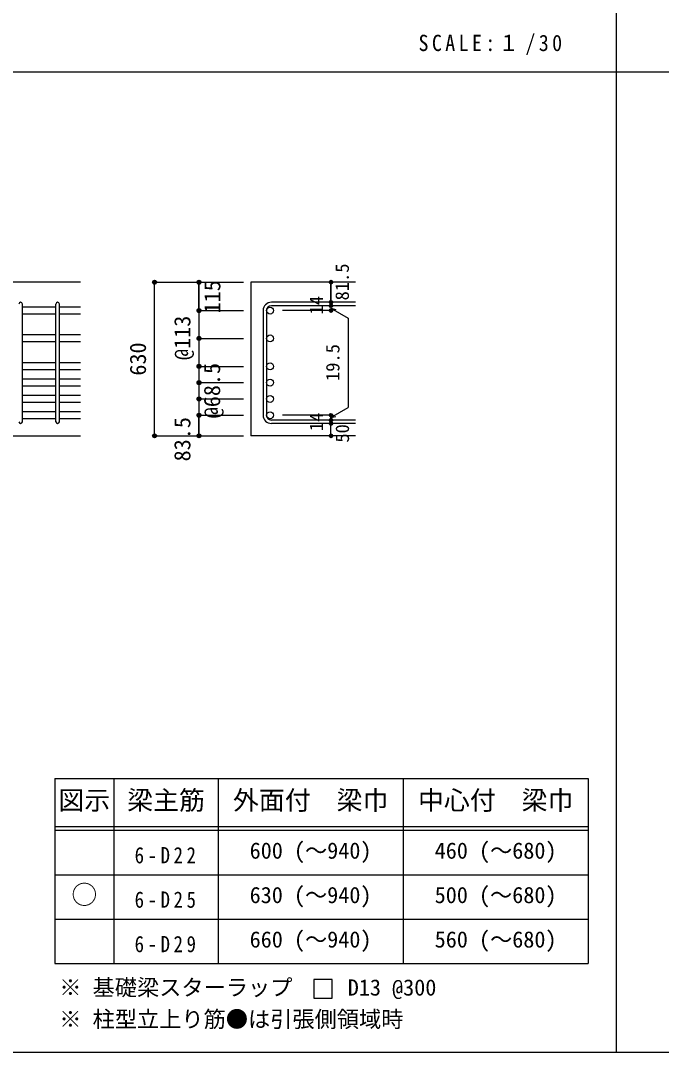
# Model space of a CAD drawing. Units: millimetres at full size, sheet at 1:30, with parts at other scales. Extents: x -5973 to 5954, y -4195 to 4201.
# Drawn here: x -3539 to -942, y -4195 to -15 of the extents above; entities that cross this region are included whole.
import ezdxf
from ezdxf.enums import TextEntityAlignment as Align

# ---------------------------------------------------------------- set-up
doc = ezdxf.new("R2010")
doc.units = ezdxf.units.MM
doc.header["$LTSCALE"] = 30
doc.header["$PDMODE"] = 32
doc.header["$PDSIZE"] = 15
for name, color, linetype in [('0-1', 2, 'Continuous'), ('0-5', 7, 'Continuous'), ('0-6', 7, 'Continuous'), ('0-D', 4, 'Continuous'), ('6-7_文字', 7, 'Continuous'), ('6-E_枠', 7, 'Continuous'), ('F-0_枠', 6, 'Continuous')]:
    doc.layers.add(name, color=color, linetype=linetype)
doc.styles.add('ＭＳ ゴシック', font='')
doc.styles.get('ＭＳ ゴシック').set_extended_font_data('MS Gothic')

msp = doc.modelspace()

# ---------------------------------------------------------------- linework, layer by layer
at = {"layer": '0-1'}
for p, q in [((-3295.8, -1074.89), (-4895.8, -1074.89)), ((-2180.8, -1074.89), (-2605.8, -1074.89)), ((-2605.8, -1074.89), (-2605.8, -1697.39)), ((-3695.8, -1697.39), (-3295.8, -1697.39))]:
    msp.add_line(p, q, dxfattribs=at)
msp.add_lwpolyline([(-2180.8, -1697.39), (-2184, -1697.39), (-2605.8, -1697.39)], dxfattribs=at)
at = {"layer": '0-5'}
for p, q in [((-3395.8, -1175.82), (-3531.8, -1175.82)), ((-3395.8, -1203.82), (-3531.8, -1203.82)), ((-3295.8, -1175.82), (-3381.8, -1175.82)), ((-3295.8, -1203.82), (-3381.8, -1203.82)), ((-3395.8, -1288.86), (-3531.8, -1288.86)), ((-3295.8, -1288.86), (-3381.8, -1288.86)), ((-3395.8, -1316.86), (-3531.8, -1316.86)), ((-3295.8, -1316.86), (-3381.8, -1316.86)), ((-3395.8, -1401.89), (-3531.8, -1401.89)), ((-3295.8, -1401.89), (-3381.8, -1401.89)), ((-3395.8, -1429.89), (-3531.8, -1429.89)), ((-3295.8, -1429.89), (-3381.8, -1429.89)), ((-3395.8, -1467.89), (-3531.8, -1467.89)), ((-3395.8, -1495.89), (-3531.8, -1495.89)), ((-3295.8, -1467.89), (-3381.8, -1467.89)), ((-3295.8, -1495.89), (-3381.8, -1495.89)), ((-3395.8, -1533.89), (-3531.8, -1533.89)), ((-3295.8, -1533.89), (-3381.8, -1533.89)), ((-3395.8, -1561.89), (-3531.8, -1561.89)), ((-3295.8, -1561.89), (-3381.8, -1561.89)), ((-3395.8, -1599.89), (-3531.8, -1599.89)), ((-3395.8, -1627.89), (-3531.8, -1627.89)), ((-3295.8, -1599.89), (-3381.8, -1599.89)), ((-3295.8, -1627.89), (-3381.8, -1627.89))]:
    msp.add_line(p, q, dxfattribs=at)
at = {"layer": '0-5', "color": 3}
for centre in [(-2527.8, -1189.82), (-2527.8, -1302.86), (-2527.8, -1415.89), (-2527.8, -1481.89), (-2527.8, -1547.89), (-2527.8, -1613.89)]:
    msp.add_circle(centre, 14, dxfattribs=at)
at = {"layer": '0-6'}
for p, q in [((-3531.8, -1640.39), (-3531.8, -1163.32)), ((-3395.8, -1640.39), (-3395.8, -1163.32)), ((-3381.8, -1640.39), (-3381.8, -1163.32)), ((-2180.8, -1156.32), (-2522.3, -1156.32)), ((-2180.8, -1170.32), (-2522.3, -1170.32)), ((-2555.8, -1189.82), (-2555.8, -1613.89)), ((-2541.8, -1189.82), (-2541.8, -1613.89)), ((-2180.8, -1633.39), (-2522.3, -1633.39)), ((-2180.8, -1647.39), (-2522.3, -1647.39))]:
    msp.add_line(p, q, dxfattribs=at)
for centre, radius, start, end in [((-3538.8, -1163.32), 7, 0, 180), ((-3388.8, -1163.32), 7, 0, 180), ((-2522.3, -1189.82), 33.5, 90, 180), ((-2522.3, -1189.82), 19.5, 90, 180), ((-2522.3, -1613.89), 33.5, 180, 270), ((-2522.3, -1613.89), 19.5, 180, 270), ((-3538.8, -1640.39), 7, 180, 0), ((-3388.8, -1640.39), 7, 180, 0)]:
    msp.add_arc(centre, radius, start, end, dxfattribs=at)
at = {"layer": '0-D'}
for p, q in [((-2995.8, -1074.89), (-2815.8, -1074.89)), ((-2995.8, -1074.89), (-2815.8, -1074.89)), ((-2995.8, -1697.39), (-2995.8, -1074.89)), ((-2815.8, -1074.89), (-2635.8, -1074.89)), ((-2815.8, -1074.89), (-2635.8, -1074.89)), ((-2815.8, -1074.89), (-2815.8, -1189.82)), ((-2815.8, -1189.82), (-2815.8, -1074.89)), ((-2280.8, -1170.32), (-2280.8, -1156.32)), ((-2280.8, -1170.32), (-2280.8, -1189.82)), ((-2815.8, -1189.82), (-2635.8, -1189.82)), ((-2815.8, -1189.82), (-2815.8, -1294.89)), ((-2815.8, -1189.82), (-2635.8, -1189.82)), ((-2280.8, -1189.82), (-2476.89, -1189.82)), ((-2280.8, -1180.07), (-2261.48, -1185.25)), ((-2280.8, -1180.07), (-2210.74, -1220.52)), ((-2210.74, -1220.52), (-2210.74, -1583.2)), ((-2815.8, -1294.89), (-2815.8, -1613.89)), ((-2815.8, -1302.86), (-2635.8, -1302.86)), ((-2815.8, -1415.89), (-2635.8, -1415.89)), ((-2815.8, -1481.89), (-2635.8, -1481.89)), ((-2815.8, -1547.89), (-2635.8, -1547.89)), ((-2280.8, -1623.64), (-2210.74, -1583.2)), ((-2815.8, -1613.89), (-2635.8, -1613.89)), ((-2815.8, -1613.89), (-2815.8, -1697.39)), ((-2815.8, -1697.39), (-2815.8, -1613.89)), ((-2280.8, -1613.89), (-2476.89, -1613.89)), ((-2280.8, -1633.39), (-2280.8, -1613.89)), ((-2280.8, -1623.64), (-2261.48, -1618.47)), ((-2280.8, -1647.39), (-2280.8, -1633.39)), ((-2280.8, -1697.39), (-2280.8, -1647.39)), ((-2995.8, -1697.39), (-2815.8, -1697.39)), ((-2815.8, -1697.39), (-2635.8, -1697.39))]:
    msp.add_line(p, q, dxfattribs=at)
msp.add_lwpolyline([(-2280.8, -1074.89), (-2280.8, -1156.32), (-2280.8, -1074.89)], dxfattribs=at)
for centre, radius in [((-2995.8, -1074.89), 8), ((-2995.8, -1074.89), 7.2), ((-2995.8, -1074.89), 6.4), ((-2995.8, -1074.89), 5.6), ((-2995.8, -1074.89), 4.8), ((-2995.8, -1074.89), 4), ((-2995.8, -1074.89), 3.2), ((-2995.8, -1074.89), 2.4), ((-2995.8, -1074.89), 1.6), ((-2995.8, -1074.89), 0.8), ((-2815.8, -1074.89), 8), ((-2815.8, -1074.89), 7.2), ((-2815.8, -1074.89), 6.4), ((-2815.8, -1074.89), 5.6), ((-2815.8, -1074.89), 4.8), ((-2815.8, -1074.89), 4), ((-2815.8, -1074.89), 3.2), ((-2815.8, -1074.89), 2.4), ((-2815.8, -1074.89), 1.6), ((-2815.8, -1074.89), 0.8), ((-2280.8, -1074.89), 4), ((-2280.8, -1074.89), 3.6), ((-2280.8, -1074.89), 3.2), ((-2280.8, -1074.89), 2.8), ((-2280.8, -1074.89), 2.4), ((-2280.8, -1074.89), 2), ((-2280.8, -1074.89), 1.6), ((-2280.8, -1074.89), 1.2), ((-2280.8, -1074.89), 0.8), ((-2280.8, -1074.89), 0.4), ((-2280.8, -1156.32), 4), ((-2280.8, -1170.32), 4), ((-2280.8, -1156.32), 3.6), ((-2280.8, -1170.32), 3.6), ((-2280.8, -1156.32), 3.2), ((-2280.8, -1170.32), 3.2), ((-2280.8, -1156.32), 2.8), ((-2280.8, -1170.32), 2.8), ((-2280.8, -1156.32), 2.4), ((-2280.8, -1170.32), 2.4), ((-2280.8, -1156.32), 2), ((-2280.8, -1170.32), 2), ((-2280.8, -1156.32), 1.6), ((-2280.8, -1170.32), 1.6), ((-2280.8, -1156.32), 1.2), ((-2280.8, -1170.32), 1.2), ((-2280.8, -1156.32), 0.8), ((-2280.8, -1170.32), 0.8), ((-2280.8, -1156.32), 0.4), ((-2280.8, -1170.32), 0.4), ((-2815.8, -1189.82), 8), ((-2815.8, -1189.82), 7.2), ((-2815.8, -1189.82), 6.4), ((-2815.8, -1189.82), 5.6), ((-2815.8, -1189.82), 4.8), ((-2815.8, -1189.82), 4), ((-2815.8, -1189.82), 3.2), ((-2815.8, -1189.82), 2.4), ((-2815.8, -1189.82), 1.6), ((-2815.8, -1189.82), 0.8), ((-2280.8, -1189.82), 4), ((-2280.8, -1189.82), 3.6), ((-2280.8, -1189.82), 3.2), ((-2280.8, -1189.82), 2.8), ((-2280.8, -1189.82), 2.4), ((-2280.8, -1189.82), 2), ((-2280.8, -1189.82), 1.6), ((-2280.8, -1189.82), 1.2), ((-2280.8, -1189.82), 0.8), ((-2280.8, -1189.82), 0.4), ((-2815.8, -1302.86), 8), ((-2815.8, -1302.86), 7.2), ((-2815.8, -1302.86), 6.4), ((-2815.8, -1302.86), 5.6), ((-2815.8, -1302.86), 4.8), ((-2815.8, -1302.86), 4), ((-2815.8, -1302.86), 3.2), ((-2815.8, -1302.86), 2.4), ((-2815.8, -1302.86), 1.6), ((-2815.8, -1302.86), 0.8), ((-2815.8, -1415.89), 8), ((-2815.8, -1415.89), 7.2), ((-2815.8, -1415.89), 6.4), ((-2815.8, -1415.89), 5.6), ((-2815.8, -1415.89), 4.8), ((-2815.8, -1415.89), 4), ((-2815.8, -1415.89), 3.2), ((-2815.8, -1415.89), 2.4), ((-2815.8, -1415.89), 1.6), ((-2815.8, -1415.89), 0.8), ((-2815.8, -1481.89), 8), ((-2815.8, -1481.89), 7.2), ((-2815.8, -1481.89), 6.4), ((-2815.8, -1481.89), 5.6), ((-2815.8, -1481.89), 4.8), ((-2815.8, -1481.89), 4), ((-2815.8, -1481.89), 3.2), ((-2815.8, -1481.89), 2.4), ((-2815.8, -1481.89), 1.6), ((-2815.8, -1481.89), 0.8), ((-2815.8, -1547.89), 8), ((-2815.8, -1547.89), 7.2), ((-2815.8, -1547.89), 6.4), ((-2815.8, -1547.89), 5.6), ((-2815.8, -1547.89), 4.8), ((-2815.8, -1547.89), 4), ((-2815.8, -1547.89), 3.2), ((-2815.8, -1547.89), 2.4), ((-2815.8, -1547.89), 1.6), ((-2815.8, -1547.89), 0.8), ((-2815.8, -1613.89), 8), ((-2815.8, -1613.89), 7.2), ((-2815.8, -1613.89), 6.4), ((-2815.8, -1613.89), 5.6), ((-2815.8, -1613.89), 4.8), ((-2815.8, -1613.89), 4), ((-2815.8, -1613.89), 3.2), ((-2815.8, -1613.89), 2.4), ((-2815.8, -1613.89), 1.6), ((-2815.8, -1613.89), 0.8), ((-2280.8, -1613.89), 4), ((-2280.8, -1633.39), 4), ((-2280.8, -1613.89), 3.6), ((-2280.8, -1633.39), 3.6), ((-2280.8, -1613.89), 3.2), ((-2280.8, -1633.39), 3.2), ((-2280.8, -1613.89), 2.8), ((-2280.8, -1613.89), 2.4), ((-2280.8, -1613.89), 2), ((-2280.8, -1613.89), 1.6), ((-2280.8, -1613.89), 1.2), ((-2280.8, -1613.89), 0.8), ((-2280.8, -1613.89), 0.4), ((-2280.8, -1647.39), 4), ((-2280.8, -1647.39), 3.6), ((-2280.8, -1647.39), 3.2), ((-2280.8, -1633.39), 2.8), ((-2280.8, -1647.39), 2.8), ((-2280.8, -1633.39), 2.4), ((-2280.8, -1647.39), 2.4), ((-2280.8, -1633.39), 2), ((-2280.8, -1647.39), 2), ((-2280.8, -1633.39), 1.6), ((-2280.8, -1647.39), 1.6), ((-2280.8, -1633.39), 1.2), ((-2280.8, -1647.39), 1.2), ((-2280.8, -1633.39), 0.8), ((-2280.8, -1647.39), 0.8), ((-2280.8, -1633.39), 0.4), ((-2280.8, -1647.39), 0.4), ((-2995.8, -1697.39), 8), ((-2995.8, -1697.39), 7.2), ((-2995.8, -1697.39), 6.4), ((-2995.8, -1697.39), 5.6), ((-2995.8, -1697.39), 4.8), ((-2995.8, -1697.39), 4), ((-2995.8, -1697.39), 3.2), ((-2995.8, -1697.39), 2.4), ((-2995.8, -1697.39), 1.6), ((-2995.8, -1697.39), 0.8), ((-2815.8, -1697.39), 8), ((-2815.8, -1697.39), 7.2), ((-2815.8, -1697.39), 6.4), ((-2815.8, -1697.39), 5.6), ((-2815.8, -1697.39), 4.8), ((-2815.8, -1697.39), 4), ((-2815.8, -1697.39), 3.2), ((-2815.8, -1697.39), 2.4), ((-2815.8, -1697.39), 1.6), ((-2815.8, -1697.39), 0.8), ((-2280.8, -1697.39), 4), ((-2280.8, -1697.39), 3.6), ((-2280.8, -1697.39), 3.2), ((-2280.8, -1697.39), 2.8), ((-2280.8, -1697.39), 2.4), ((-2280.8, -1697.39), 2), ((-2280.8, -1697.39), 1.6), ((-2280.8, -1697.39), 1.2), ((-2280.8, -1697.39), 0.8), ((-2280.8, -1697.39), 0.4)]:
    msp.add_circle(centre, radius, dxfattribs=at)
at = {"layer": '0-D', "color": 7}
for p in [(-2995.8, -1074.89), (-2815.8, -1074.89), (-2280.8, -1074.89), (-2280.8, -1156.32), (-2280.8, -1170.32), (-2815.8, -1189.82), (-2280.8, -1189.82), (-2815.8, -1302.86), (-2815.8, -1415.89), (-2815.8, -1481.89), (-2815.8, -1547.89), (-2815.8, -1613.89), (-2280.8, -1613.89), (-2280.8, -1613.89), (-2280.8, -1633.39), (-2280.8, -1647.39), (-2995.8, -1697.39), (-2815.8, -1697.39), (-2280.8, -1697.39)]:
    msp.add_point(p, dxfattribs=at)
at = {"layer": '6-7_文字'}
msp.add_lwpolyline([(-2350.95, -3975.35), (-2275.95, -3975.35), (-2275.95, -3900.35), (-2350.95, -3900.35)], close=True, dxfattribs=at)
at = {"layer": '6-E_枠', "color": 3}
for p, q in [((-3400.52, -3085.43), (-3400.52, -3835.43)), ((-3400.52, -3085.43), (-1238, -3085.43)), ((-1238, -3085.43), (-1238, -3835.43)), ((-3400.52, -3835.43), (-1238, -3835.43))]:
    msp.add_line(p, q, dxfattribs=at)
at = {"layer": '6-E_枠'}
for p, q in [((-3160.52, -3085.43), (-3160.52, -3835.43)), ((-2738, -3085.43), (-2738, -3835.43)), ((-1988, -3085.43), (-1988, -3835.43)), ((-3400.52, -3280.43), (-1238, -3280.43)), ((-3400.52, -3295.43), (-1238, -3295.43)), ((-3400.52, -3475.43), (-1238, -3475.43)), ((-3400.52, -3655.43), (-1238, -3655.43))]:
    msp.add_line(p, q, dxfattribs=at)
at = {"layer": 'F-0_枠', "color": 2}
for p, q in [((-1124.64, 4201.15), (-1124.64, -4195.24)), ((-5972.88, -222.05), (3723.6, -222.05))]:
    msp.add_line(p, q, dxfattribs=at)
at = {"layer": 'F-0_枠'}
msp.add_line((5954.1, -4195.24), (-5972.88, -4195.24), dxfattribs=at)

# ---------------------------------------------------------------- texts
at = {"layer": '0-D', "style": 'ＭＳ ゴシック'}
for s, height, p in [('81.5', 54.99, (-2191.7, -1148.83)), ('115', 65.98, (-2709.36, -1201.31)), ('14', 54.99, (-2296.03, -1205.58)), ('@113', 65.98, (-2830.8, -1390.2)), ('630', 65.98, (-3010.8, -1453.64)), ('19.5', 54.99, (-2229.8, -1475.34)), ('@68.5', 65.98, (-2710.32, -1626.38)), ('83.5', 65.98, (-2830.8, -1800.89)), ('14', 54.99, (-2296.06, -1678.07)), ('50', 54.99, (-2191.06, -1724.97))]:
    msp.add_text(s, height=height, rotation=90, dxfattribs=at).set_placement(p, align=Align.BOTTOM_LEFT)
at = {"layer": '6-7_文字', "color": 2, "style": 'ＭＳ ゴシック'}
for s, p in [('図示', (-3385.52, -3235.43)), ('梁主筋', (-3106.76, -3235.43)), ('外面付\u3000梁巾', (-2678, -3235.43)), ('中心付\u3000梁巾', (-1928, -3235.43)), ('○', (-3333.02, -3617.93))]:
    msp.add_text(s, height=76.98, dxfattribs=at).set_placement(p, align=Align.BOTTOM_LEFT)
at = {"layer": '6-7_文字', "style": 'ＭＳ ゴシック'}
for s, p in [('600 (～940)', (-2610.5, -3430.43)), ('460 (～680)', (-1860.5, -3430.43)), ('630 (～940)', (-2610.5, -3610.43)), ('500 (～680)', (-1860.5, -3610.43)), ('660 (～940)', (-2610.5, -3790.43)), ('560 (～680)', (-1860.5, -3790.43)), ('※ 基礎梁スターラップ     D13 @300', (-3381.96, -3985.01)), ('※ 柱型立上り筋●は引張側領域時', (-3381.96, -4113.51))]:
    msp.add_text(s, height=65.98, dxfattribs=at).set_placement(p, align=Align.BOTTOM_LEFT)
at = {"layer": '6-7_文字', "color": 2, "insert": (-1925.98, -154.55), "char_height": 65.98, "attachment_point": 7, "style": 'ＭＳ ゴシック'}
msp.add_mtext('\\T1.34;\\W0.9;SCALE:１/30', dxfattribs=at)
at = {"layer": '6-7_文字', "char_height": 65.98, "attachment_point": 7, "style": 'ＭＳ ゴシック'}
for s, insert in [('\\T1.38;\\W0.85;6-D22', (-3076.76, -3430.43)), ('\\T1.38;\\W0.85;6-D25', (-3076.76, -3610.43)), ('\\T1.38;\\W0.85;6-D29', (-3076.76, -3790.43))]:
    msp.add_mtext(s, dxfattribs=dict(at, insert=insert))

doc.saveas('drawing.dxf')
